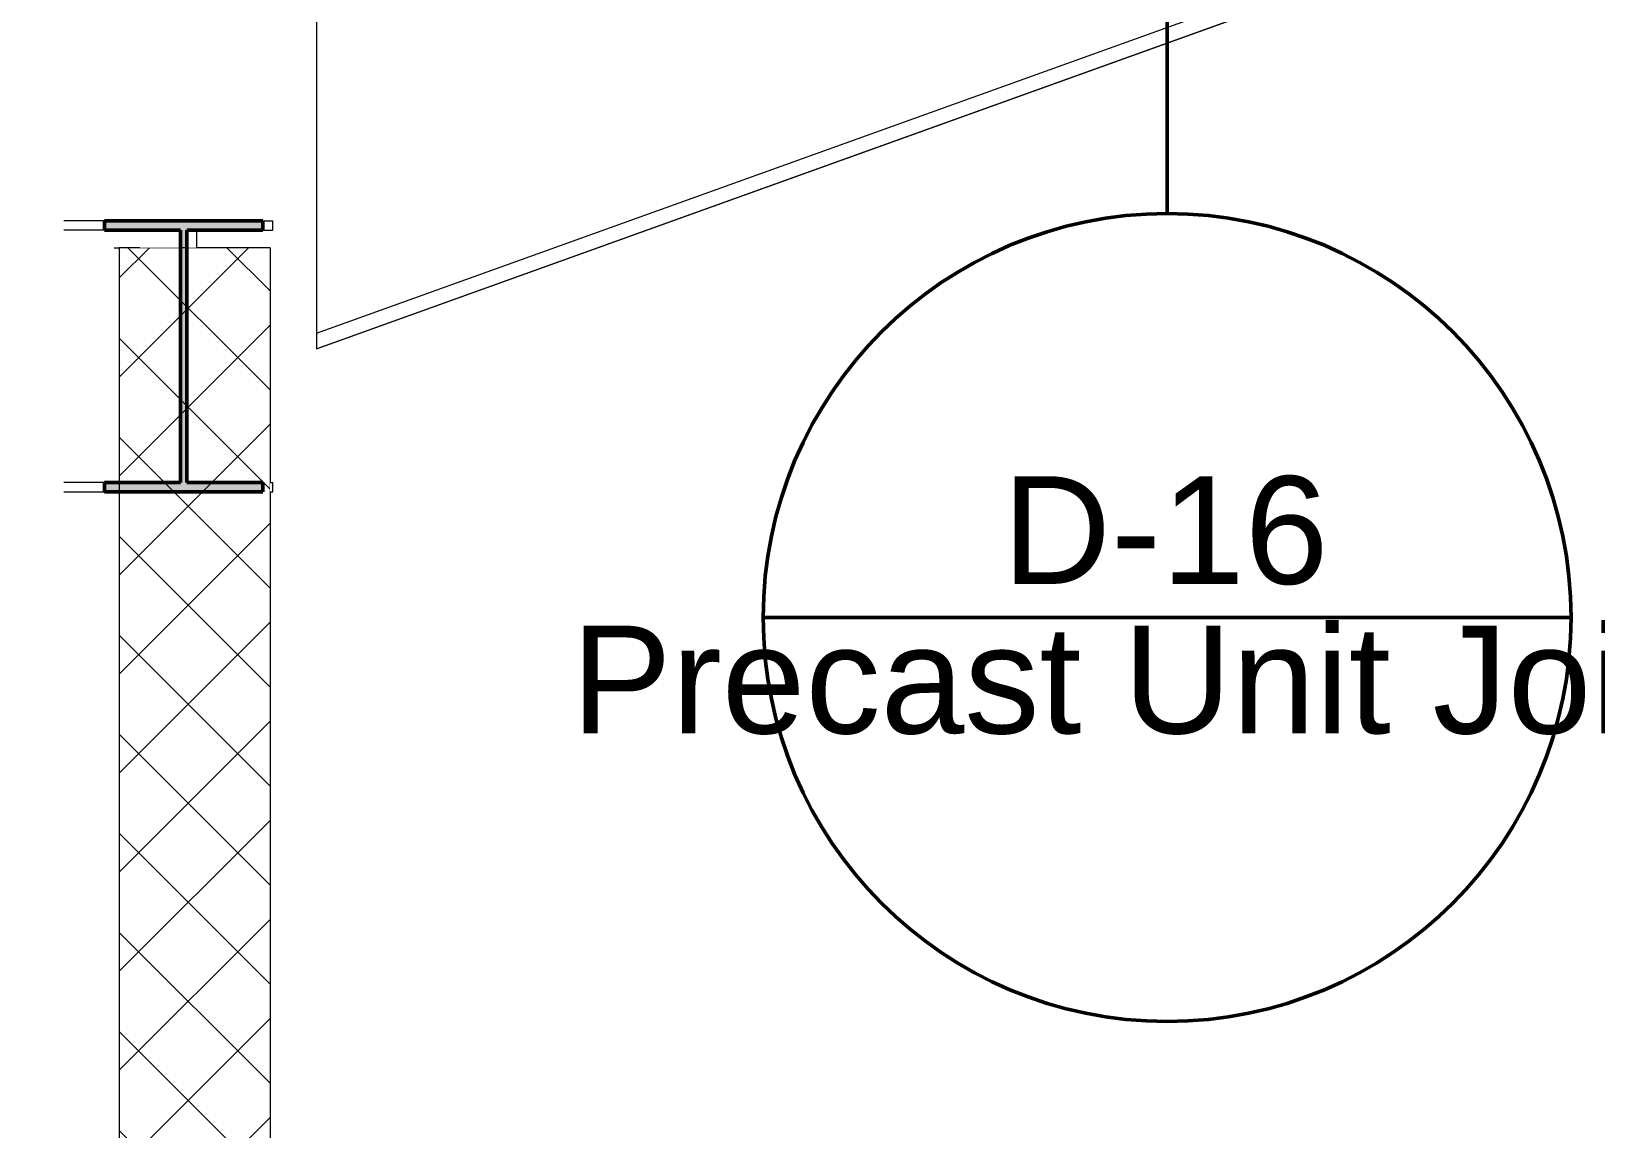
# Model space of a CAD drawing. Header units: millimetres. Extents: x -46868 to 156519, y -87156 to 18123.
# Drawn here: x 137758 to 139211, y -81074 to -80055 of the extents above; entities that cross this region are included whole.
import ezdxf

# ---------------------------------------------------------------- set-up
doc = ezdxf.new("R2010")
doc.units = ezdxf.units.MM
doc.header["$MEASUREMENT"] = 0
doc.linetypes.add('Wipeout_Contour', pattern=[1000, 0, -1000])
for name, color, linetype, lineweight in [('0_Pen_No__85', 8, 'Continuous', 20), ('A-95-MC_Marker_Detail.Marker_Pen_No__6', 7, 'Continuous', 35), ('BEAM.IFC Import_Pen_No__4', 7, 'Continuous', 20), ('New_A-25-M_Wall_Int_Pen_No__1', 7, 'Continuous', 13), ('New_A-25-M_Wall_Int_Pen_No__87', 8, 'Continuous', 20)]:
    doc.layers.add(name, color=color, linetype=linetype, lineweight=lineweight)
for name, color, linetype in [('A-95-MC_Marker_Detail.Marker', 7, 'Continuous'), ('BEAM.IFC Import', 7, 'Continuous'), ('New_A-25-M_Wall_Int', 7, 'Continuous')]:
    doc.layers.add(name, color=color, linetype=linetype)
for name, color, linetype, lineweight, true_color in [('A-95-MC_Marker_Detail.Marker_Pen_No__25', 7, 'Continuous', 50, 0x2a2a2a), ('BEAM.IFC Import_Pen_No__104', 7, 'Continuous', 15, 0xa6a6a6), ('BEAM.IFC Import_Pen_No__24', 7, 'Continuous', 50, 0x2a2a2a), ('New_A-25-M_Wall_Int_Pen_No__107', 7, 'Continuous', 15, 0xa6a6a6)]:
    doc.layers.add(name, color=color, linetype=linetype, lineweight=lineweight, true_color=true_color)
doc.styles.add('GENERATED_STYLE_1', font='')
doc.styles.get('GENERATED_STYLE_1').set_extended_font_data('Swis721 BT')
doc.dimstyles.new('GENERATED_STYLE__8', dxfattribs={"dimtxt": 0.18, "dimasz": 182.4, "dimexe": 0.18, "dimexo": 0.0625, "dimgap": 0.09, "dimtad": 0, "dimtih": 1, "dimtoh": 1, "dimdec": 4, "dimzin": 0, "dimdsep": 46, "dimcen": 0.09, "dimadec": 0, "dimazin": 0, "dimtfac": 1, "dimtdec": 4, "dimtmove": 0, "dimatfit": 3, "dimldrblk": 'ARROWHEAD_5', "dimfxl": 1, "dimtolj": 1, "dimtzin": 0, "dimarcsym": 0})

# ---------------------------------------------------------------- blocks, each defined once
blk = doc.blocks.new('Section Elem_52_1', base_point=(84174.4, -82656))
at = {"color": 254, "linetype": 'Wipeout_Contour', "lineweight": 0, "ltscale": 638218.984528}
blk.add_wipeout([(137839.8, -80256), (137835.3, -80256), (137835.3, -80473.8), (137839.8, -80473.8)], dxfattribs=at).dxf.layer = 'New_A-25-M_Wall_Int'
at = {"color": 254, "linetype": 'Wipeout_Contour', "lineweight": 0, "ltscale": 640669.658548}
blk.add_wipeout([(137835.3, -80482.4), (137835.3, -82656), (137839.8, -82656), (137839.8, -80482.4)], dxfattribs=at).dxf.layer = 'New_A-25-M_Wall_Int'
at = {"color": 254, "linetype": 'Wipeout_Contour', "lineweight": 0, "ltscale": 638227.0462}
blk.add_wipeout([(137839.8, -80256), (137839.8, -80473.8), (137840, -80473.8), (137840, -80256)], dxfattribs=at).dxf.layer = 'New_A-25-M_Wall_Int'
at = {"color": 254, "linetype": 'Wipeout_Contour', "lineweight": 0, "ltscale": 640677.689524}
blk.add_wipeout([(137839.8, -80482.4), (137839.8, -82656), (137840, -82656), (137840, -80482.4)], dxfattribs=at).dxf.layer = 'New_A-25-M_Wall_Int'
at = {"color": 254, "linetype": 'Wipeout_Contour', "lineweight": 0, "ltscale": 640691.072737}
blk.add_wipeout([(137840, -82656), (137980, -82656), (137980, -80256), (137840, -80256)], dxfattribs=at).dxf.layer = 'New_A-25-M_Wall_Int'
at = {"layer": 'New_A-25-M_Wall_Int_Pen_No__107', "linetype": 'Continuous'}
h = blk.add_hatch(dxfattribs=at)
h.set_pattern_fill('Concrete_Block_0001', color=256, style=0, pattern_type=2)
h.set_pattern_definition([(45, (84174.42, -82656.04), (-45.96194, 45.96194), []), (135, (84174.42, -82656.04), (45.96194, 45.96194), [])])
h.paths.add_polyline_path([(137840, -82656), (137980, -82656), (137980, -80256), (137840, -80256)])
at = {"layer": 'New_A-25-M_Wall_Int_Pen_No__1', "linetype": 'Continuous'}
for p, q in [((137840, -80256), (137840, -82656)), ((137980, -80256), (137840, -80256)), ((137980, -80256), (137980, -82656))]:
    blk.add_line(p, q, dxfattribs=at)
at = {"layer": 'New_A-25-M_Wall_Int_Pen_No__87', "linetype": 'Continuous'}
for p, q in [((137835.3, -80256), (137839.8, -80256)), ((137839.8, -80256), (137840, -80256))]:
    blk.add_line(p, q, dxfattribs=at)
blk = doc.blocks.new('Section Elem_127_1', base_point=(84174.4, -82656))
at = {"color": 254, "linetype": 'Wipeout_Contour', "lineweight": 0, "ltscale": 637854.020116}
blk.add_wipeout([(137788.6, -80231), (137788.6, -80239.6), (137826.3, -80239.6), (137826.3, -80231)], dxfattribs=at).dxf.layer = 'BEAM.IFC Import'
at = {"color": 254, "linetype": 'Wipeout_Contour', "lineweight": 0, "ltscale": 638122.73137}
blk.add_wipeout([(137859.1, -80256), (137896.8, -80256), (137896.8, -80239.6), (137859.1, -80239.6)], dxfattribs=at).dxf.layer = 'BEAM.IFC Import'
at = {"color": 254, "linetype": 'Wipeout_Contour', "lineweight": 0, "ltscale": 638343.23893}
blk.add_wipeout([(137826.3, -80473.8), (137788.6, -80473.8), (137788.6, -80482.4), (137826.3, -80482.4)], dxfattribs=at).dxf.layer = 'BEAM.IFC Import'
at = {"layer": 'BEAM.IFC Import_Pen_No__4', "linetype": 'Continuous'}
for p, q in [((137826.3, -80231), (137788.6, -80231)), ((137826.3, -80239.6), (137788.6, -80239.6)), ((137826.3, -80473.8), (137788.6, -80473.8)), ((137788.6, -80482.4), (137826.3, -80482.4))]:
    blk.add_line(p, q, dxfattribs=at)
blk = doc.blocks.new('Section Elem_130_1', base_point=(84174.4, -82656))
at = {"layer": 'BEAM.IFC Import_Pen_No__24', "linetype": 'Continuous'}
for p, q in [((137826.3, -80231), (137826.3, -80239.6)), ((137826.3, -80473.8), (137826.3, -80482.4)), ((137896.8, -80473.8), (137826.3, -80473.8))]:
    blk.add_line(p, q, dxfattribs=at)
at = {"color": 254, "linetype": 'Wipeout_Contour', "lineweight": 0, "ltscale": 638443.256338}
blk.add_wipeout([(137973.3, -80239.6), (137982.5, -80239.6), (137982.5, -80231), (137973.3, -80231)], dxfattribs=at).dxf.layer = 'BEAM.IFC Import'
at = {"color": 254, "linetype": 'Wipeout_Contour', "lineweight": 0, "ltscale": 638224.815496}
blk.add_wipeout([(137912.1, -80239.6), (137902.8, -80239.6), (137902.8, -80256), (137912.1, -80256)], dxfattribs=at).dxf.layer = 'BEAM.IFC Import'
at = {"color": 254, "linetype": 'Wipeout_Contour', "lineweight": 0, "ltscale": 638943.601343}
blk.add_wipeout([(137980, -80473.8), (137980, -80482.4), (137982.5, -80482.4), (137982.5, -80473.8)], dxfattribs=at).dxf.layer = 'BEAM.IFC Import'
at = {"layer": 'BEAM.IFC Import_Pen_No__104', "linetype": 'Continuous', "lineweight": 0, "true_color": 0x292929}
blk.add_hatch(color=250, dxfattribs=at).paths.add_polyline_path([(137826.3, -80473.8), (137826.3, -80482.4), (137973.3, -80482.4), (137973.3, -80473.8), (137902.8, -80473.8), (137902.8, -80239.6), (137973.3, -80239.6), (137973.3, -80231), (137826.3, -80231), (137826.3, -80239.6), (137896.8, -80239.6), (137896.8, -80473.8)])
at = {"layer": 'BEAM.IFC Import_Pen_No__24', "linetype": 'Continuous'}
for p, q in [((137973.3, -80231), (137826.3, -80231)), ((137973.3, -80231), (137973.3, -80239.6)), ((137896.8, -80239.6), (137826.3, -80239.6)), ((137896.8, -80239.6), (137896.8, -80473.8)), ((137902.8, -80239.6), (137902.8, -80473.8)), ((137973.3, -80239.6), (137902.8, -80239.6)), ((137973.3, -80482.4), (137826.3, -80482.4)), ((137973.3, -80473.8), (137902.8, -80473.8)), ((137973.3, -80473.8), (137973.3, -80482.4))]:
    blk.add_line(p, q, dxfattribs=at)
at = {"layer": 'BEAM.IFC Import_Pen_No__4', "linetype": 'Continuous'}
for p, q in [((137973.3, -80231), (137982.5, -80231)), ((137982.5, -80239.6), (137982.5, -80231)), ((137912.1, -80256), (137912.1, -80239.6)), ((137973.3, -80239.6), (137982.5, -80239.6)), ((137980, -80473.8), (137982.5, -80473.8)), ((137980, -80482.4), (137982.5, -80482.4)), ((137982.5, -80482.4), (137982.5, -80473.8))]:
    blk.add_line(p, q, dxfattribs=at)
blk = doc.blocks.new('Section Elem_133_1', base_point=(84174.4, -82656))
at = {"color": 254, "linetype": 'Wipeout_Contour', "lineweight": 0, "ltscale": 803815.303485}
blk.add_wipeout([(138023.2, -80335.2), (140755.6, -79352.7), (140755.6, -79352.7), (140706.3, -79069.7), (138023.2, -80034.5)], dxfattribs=at).dxf.layer = 'BEAM.IFC Import'
at = {"color": 254, "linetype": 'Wipeout_Contour', "lineweight": 0, "ltscale": 642582.039427}
blk.add_wipeout([(138023.2, -80335.2), (138023.2, -80349.8), (140758, -79366.4), (140755.6, -79352.7)], dxfattribs=at).dxf.layer = 'BEAM.IFC Import'
at = {"color": 254, "linetype": 'Wipeout_Contour', "lineweight": 0, "ltscale": 642598.273553}
blk.add_wipeout([(138023.2, -80349.8), (138023.3, -80349.8), (140758, -79366.4), (140758, -79366.4)], dxfattribs=at).dxf.layer = 'BEAM.IFC Import'
at = {"layer": 'BEAM.IFC Import_Pen_No__4', "linetype": 'Continuous'}
for p, q in [((138023.2, -80335.2), (140755.6, -79352.7)), ((138023.2, -80349.8), (140758, -79366.4)), ((140758, -79366.4), (138023.3, -80349.8)), ((138023.2, -80034.5), (138023.2, -80335.2)), ((138023.2, -80335.2), (138023.2, -80349.8))]:
    blk.add_line(p, q, dxfattribs=at)
blk = doc.blocks.new('Detail_1_1', base_point=(138810.3, -79004.5))
at = {"layer": 'A-95-MC_Marker_Detail.Marker_Pen_No__25', "linetype": 'Continuous'}
for p, q in [((138812.9, -79774.2), (138812.9, -80224.2)), ((138437.9, -80599.2), (139187.9, -80599.2))]:
    blk.add_line(p, q, dxfattribs=at)
for start, end in [(0, 180), (180, 0)]:
    blk.add_arc((138812.9, -80599.2), 375, start, end, dxfattribs=at)
at = {"layer": 'A-95-MC_Marker_Detail.Marker_Pen_No__6', "char_height": 100, "style": 'GENERATED_STYLE_1'}
for s, insert, attachment_point in [('\\A1;{\\fSwis721 BT|b0|i0|c0|p34;D-16}', (138659.9, -80569.4), 7), ('\\A1;{\\fSwis721 BT|b0|i0|c0|p34;Precast Unit Joint}', (138259.7, -80606.8), 1)]:
    blk.add_mtext(s, dxfattribs=dict(at, insert=insert, attachment_point=attachment_point))
blk = doc.blocks.new('ARROWHEAD_5')
at = {"color": 0, "linetype": 'Continuous', "lineweight": 0}
blk.add_line((0, 0), (-1, 0), dxfattribs=at)
blk.add_solid([(-1, 0.2679), (0, 0), (-1, -0.2679), (-1, 0.2679)], dxfattribs=at)

msp = doc.modelspace()

# ---------------------------------------------------------------- block references
at = {"layer": 'BEAM.IFC Import', "lineweight": 0}
msp.add_blockref('Section Elem_133_1', (84174.4, -82656), dxfattribs=at)
at = {"layer": 'New_A-25-M_Wall_Int', "lineweight": 0}
msp.add_blockref('Section Elem_52_1', (84174.4, -82656), dxfattribs=at)

# ---------------------------------------------------------------- next in the draw order: block references
at = {"layer": 'A-95-MC_Marker_Detail.Marker', "color": 250, "linetype": 'Continuous', "lineweight": 50, "true_color": 0x2a2a2a}
msp.add_blockref('Detail_1_1', (138810.3, -79004.5), dxfattribs=at)
at = {"layer": 'BEAM.IFC Import', "lineweight": 0}
msp.add_blockref('Section Elem_127_1', (84174.4, -82656), dxfattribs=at)

# ---------------------------------------------------------------- next in the draw order: block references
msp.add_blockref('Section Elem_130_1', (84174.4, -82656), dxfattribs=at)

# ---------------------------------------------------------------- next in the draw order: leaders
at = {"layer": '0_Pen_No__85', "linetype": 'Continuous', "annotation_type": 0, "has_hookline": 1, "hookline_direction": 0, "text_width": 1601.2}
msp.add_leader([(136341.2, -80312.5), (137853.9, -81746.3), (138248.1, -81746.3)], dimstyle='GENERATED_STYLE__8', dxfattribs=at)

doc.saveas('drawing.dxf')
